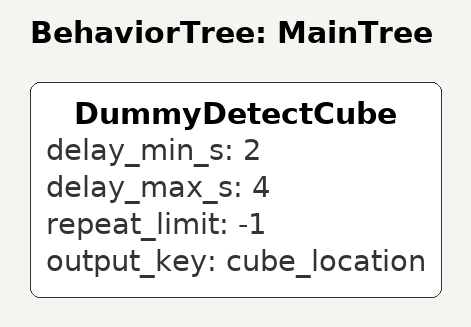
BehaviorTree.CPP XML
<?xml version="1.0" encoding="UTF-8"?>
<root BTCPP_format="4"
      main_tree_to_execute="MainTree">
  <BehaviorTree ID="MainTree">
    <DummyDetectCube delay_min_s="2"
                     delay_max_s="4"
                     repeat_limit="-1"
                     output_key="cube_location"/>
  </BehaviorTree>

</root>
